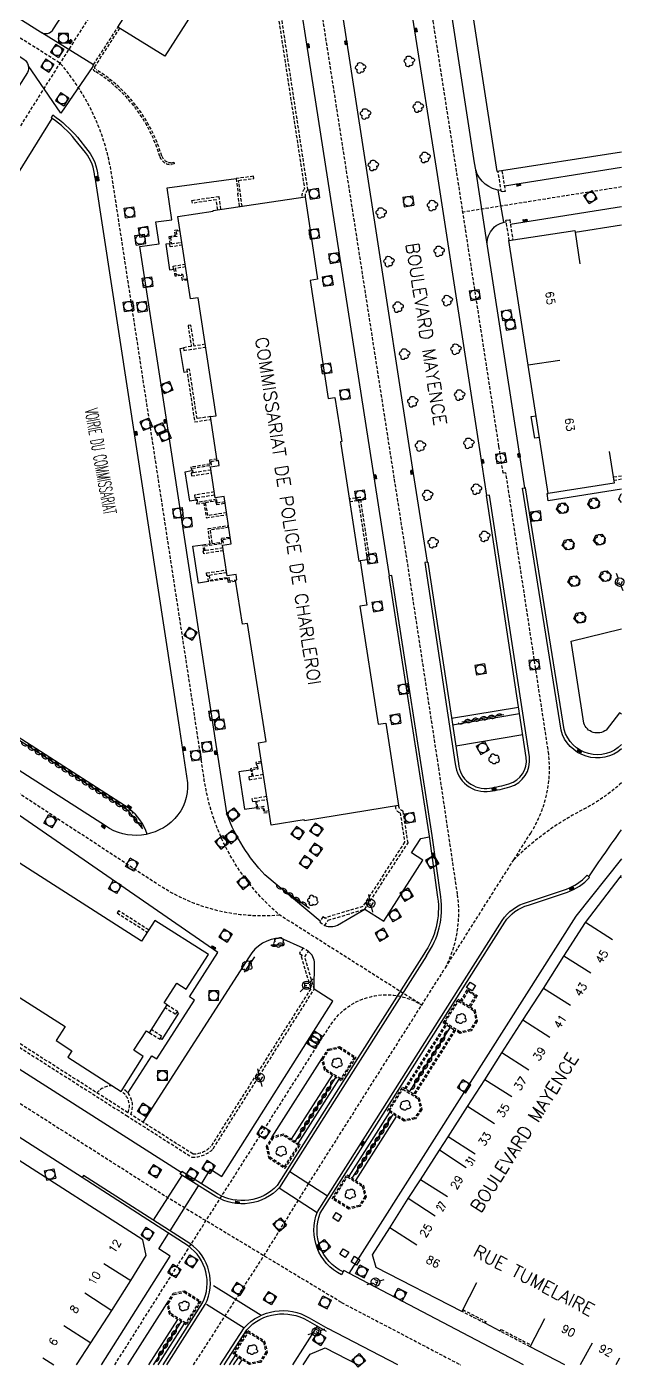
# Model space of a CAD drawing. Header units: millimetres. Extents: x 155000 to 156001, y 122000 to 123001.
# Drawn here: x 155907.1 to 156001, y 121999.7 to 122209 of the extents above; entities that cross this region are included whole.
import ezdxf
from ezdxf.enums import TextEntityAlignment as Align

# ---------------------------------------------------------------- set-up
doc = ezdxf.new("R2010")
doc.units = ezdxf.units.MM
doc.linetypes.add('DASHED', pattern=[0.75, 0.5, -0.25])
doc.layers.get('0').update_dxf_attribs({"linetype": 'CONTINUOUS'})
for name, color, linetype in [('W0001', 6, 'DASHED'), ('W0008', 7, 'CONTINUOUS'), ('W0100', 7, 'CONTINUOUS'), ('W0112', 1, 'DASHED'), ('W0300', 7, 'CONTINUOUS'), ('W0310', 3, 'CONTINUOUS'), ('W0334', 7, 'CONTINUOUS'), ('W0400', 7, 'CONTINUOUS'), ('W0420', 7, 'CONTINUOUS'), ('W0471', 7, 'CONTINUOUS'), ('W0984', 7, 'CONTINUOUS'), ('W0989', 7, 'CONTINUOUS'), ('W0991', 7, 'CONTINUOUS'), ('W1102', 7, 'CONTINUOUS')]:
    doc.layers.add(name, color=color, linetype=linetype)
doc.styles.get("Standard").update_dxf_attribs({"font": 'romans.shx', "width": 0.85})

# ---------------------------------------------------------------- blocks, each defined once
blk = doc.blocks.new('t310o')
at = {"color": 0, "linetype": 'Continuous'}
for centre, start, end in [((-0.5, 0.38), 216.8699, 323.1304), ((0.5, -0.37), 36.8699, 143.1303)]:
    blk.add_arc(centre, 0.625, start, end, dxfattribs=at)
blk = doc.blocks.new('T420')
for p, q in [((0.75, 0.75), (-0.75, 0.75)), ((-0.75, 0.75), (-0.75, -0.75)), ((0.75, 0.75), (0.75, -0.75)), ((0.75, -0.75), (-0.75, -0.75))]:
    blk.add_line(p, q)
blk.add_ellipse((0, 0), major_axis=(-0.53, 0.53), ratio=1, start_param=3.926991, end_param=10.210176)
blk = doc.blocks.new('T300')
for p, q in [((-0.8, 0.51), (-0.86, 0.34)), ((-0.86, 0.34), (-0.86, 0.17)), ((-0.86, 0.17), (-0.74, 0.06)), ((-0.69, 0.63), (-0.8, 0.51)), ((-0.8, -0.06), (-0.74, 0.06)), ((-0.74, 0.06), (-0.69, 0.11)), ((-0.57, 0.69), (-0.69, 0.63)), ((-0.46, 0.69), (-0.57, 0.69)), ((-0.29, 0.63), (-0.46, 0.69)), ((-0.29, 0.63), (-0.17, 0.74)), ((-0.23, 0.57), (-0.29, 0.63)), ((-0.17, 0.74), (-0.06, 0.8)), ((-0.06, 0.8), (0.06, 0.8)), ((0.06, 0.8), (0.23, 0.74)), ((0.23, 0.74), (0.34, 0.63)), ((0.34, 0.63), (0.4, 0.51)), ((0.46, 0.46), (0.34, 0.46)), ((0.4, 0.51), (0.4, 0.46)), ((0.57, 0.4), (0.46, 0.46)), ((0.57, 0.4), (0.69, 0.29)), ((0.69, 0.29), (0.74, 0.17)), ((0.74, 0.06), (0.69, -0.17)), ((0.74, 0.17), (0.74, 0.06)), ((-0.8, -0.17), (-0.8, -0.06)), ((-0.8, -0.23), (-0.8, -0.17)), ((-0.74, -0.34), (-0.8, -0.23)), ((-0.69, -0.4), (-0.74, -0.34)), ((-0.51, -0.46), (-0.69, -0.4)), ((-0.4, -0.46), (-0.51, -0.46)), ((-0.4, -0.46), (-0.34, -0.46)), ((-0.34, -0.46), (-0.34, -0.4)), ((-0.34, -0.51), (-0.34, -0.46)), ((-0.29, -0.63), (-0.34, -0.51)), ((-0.17, -0.74), (-0.29, -0.63)), ((-0.06, -0.8), (-0.17, -0.74)), ((0.06, -0.8), (-0.06, -0.8)), ((0.17, -0.74), (0.06, -0.8)), ((0.23, -0.69), (0.17, -0.74)), ((0.29, -0.46), (0.23, -0.46)), ((0.29, -0.63), (0.23, -0.69)), ((0.46, -0.4), (0.29, -0.46)), ((0.34, -0.51), (0.29, -0.63)), ((0.34, -0.51), (0.34, -0.46)), ((0.57, -0.34), (0.46, -0.4)), ((0.63, -0.29), (0.57, -0.34)), ((0.69, -0.17), (0.63, -0.29))]:
    blk.add_line(p, q)
blk = doc.blocks.new('T400')
for p, q in [((-0.15, 0.3), (0.15, 0.3)), ((-0.15, -0.25), (-0.15, 0.3)), ((-0.15, 0.15), (0.15, 0.15)), ((-0.15, 0), (0.15, 0)), ((0.15, 0.3), (0.15, -0.25)), ((-0.15, -0.15), (0.15, -0.15)), ((-0.15, -0.25), (-0.15, -0.3)), ((-0.15, -0.3), (0.15, -0.3)), ((0.15, -0.3), (0.15, -0.25))]:
    blk.add_line(p, q)
blk = doc.blocks.new('t112o')
at = {"color": 0, "linetype": 'Continuous'}
for p, q in [((-0.5, 0.5), (0.5, 0.5)), ((-0.5, -0.5), (-0.5, 0.5)), ((0.5, 0.5), (0.5, -0.5)), ((0.5, -0.5), (-0.5, -0.5))]:
    blk.add_line(p, q, dxfattribs=at)
blk = doc.blocks.new('T471')
for p, q in [((-0.333334, 0.333334), (-0.333334, -0.333334)), ((-0.333334, 0.333334), (0.333334, 0.333334)), ((-0.333334, 0), (0, 0)), ((0.500001, 0.500001), (1.000002, 1.000002)), ((-0.500001, -0.500001), (-1.000002, -1.000002)), ((-0.333334, -0.333334), (0.333334, -0.333334))]:
    blk.add_line(p, q)
blk.add_ellipse((0, 0), major_axis=(0.471405, 0.471405), ratio=1, start_param=5.4977871438, end_param=11.780972451)

msp = doc.modelspace()

# ---------------------------------------------------------------- linework, layer by layer
at = {"layer": 'W0001'}
for points in [[(155972.48, 122062.04), (155983.16, 122078.9), (155985.8, 122083.07, 0.171528), (155988.62, 122095.4), (155981.93, 122139.33), (155981.51, 122139.26), (155980.85, 122143.47), (155974.23, 122186.42), (155970.58, 122209.83), (155960.7, 122273.52), (155956.45, 122300.71), (155949.16, 122347.66)], [(155933.14, 122000), (155944.13, 122017.05), (155951.12, 122028.32), (155972.48, 122062.04, 0.156509), (155974.37, 122073.51), (155971.41, 122093.47), (155966.34, 122126.73), (155964.5, 122138.52), (155958.26, 122178.63), (155953.88, 122206.78), (155944.14, 122269.82), (155938.74, 122304.63), (155932.46, 122345.04)]]:
    msp.add_lwpolyline(points, format="xyb", dxfattribs=at)
at = {"layer": 'W0001', "flags": 128}
for points in [[(155956.23, 122009.76), (155929.12, 122026.1), (155893.12, 122049.03), (155847.21, 122078.26), (155807.07, 122103.75), (155753.78, 122137.55), (155718.4, 122160.17), (155659.18, 122197.79), (155629.28, 122216.91), (155606.88, 122231.1), (155582.23, 122246.77), (155553.65, 122265.02), (155527.92, 122281.5), (155515.63, 122289.32), (155494.32, 122302.91, 0.05863), (155483.09, 122304.89), (155463.2, 122306.04), (155447.41, 122307), (155443.13, 122308.41)], [(155920.82, 122000), (155935.08, 122022.51), (155954.48, 122053.01, -0.41368), (155968.79, 122056.21), (155946.61, 122070.26, -0.182359), (155934.82, 122091.34), (155933.41, 122100.71), (155922.14, 122174.28), (155920.35, 122185.93, 0.141257), (155912.31, 122203.31), (155870.04, 122229.92), (155849.64, 122242.7), (155835.1, 122251.78), (155818.67, 122262.2)], [(155946.61, 122070.26, -0.170697), (155927.78, 122074.91), (155917.59, 122081.58), (155883.56, 122103.89), (155846.25, 122126.33), (155776, 122172.81)], [(156000, 122090.9, -0.062286), (155993.81, 122086.64, 0.075514), (155983.16, 122078.9, 1.42181)]]:
    msp.add_lwpolyline(points, format="xyb", dxfattribs=at)
msp.add_lwpolyline([(155880.3, 122292.34), (155873.84, 122296.57, 0.337821), (155868.76, 122296.21), (155858.92, 122280.59, 0.414214), (155859.93, 122275.14), (155869.71, 122269.02, -0.414214), (155870.99, 122263.48), (155855.64, 122238.94), (155840.27, 122214.41, -0.414214), (155834.71, 122213.14), (155824.94, 122219.26, 0.414214), (155819.39, 122218), (155810.53, 122204.05, 0.414214), (155811.8, 122198.5), (155869.02, 122162.49), (155878.43, 122156.55, 0.391667), (155884.39, 122158.92), (155910.19, 122199.97), (155932.21, 122234.62), (155937.94, 122243.62, 0.338856), (155936.95, 122255.2)], format="xyb", close=True, dxfattribs=at)
msp.add_lwpolyline([(156000, 122183.99), (155975.22, 122180.05)], dxfattribs=at)
at = {"layer": 'W0001'}
msp.add_lwpolyline([(155956.23, 122009.76), (155974.88, 122000)], dxfattribs=at)
at = {"layer": 'W0008'}
for points in [[(155969.51, 122063.9, 0.192126), (155971.76, 122073.11), (155970.41, 122082.67), (155964.13, 122123.28), (155963.75, 122123.23), (155961.44, 122138.05), (155955.2, 122178.15), (155950.81, 122206.3), (155941.08, 122269.34), (155935.67, 122304.15), (155929.36, 122344.61)], [(155981.19, 122183.43, -0.314679), (155977.21, 122186.66), (155977.04, 122187.76), (155973.53, 122210.49), (155963.69, 122273.83), (155958.91, 122304.82, -0.359299), (155961.83, 122308.39), (155963.24, 122308.63)], [(155911.1, 122243.11), (155895.5, 122218.62, 0.399938), (155896.05, 122216.56), (155909.22, 122208.21, 0.46033), (155911.25, 122208.66), (155912.53, 122210.62), (155911.38, 122211.36)], [(155838.6, 122207.27), (155871.12, 122186.7, -0.371288), (155874.89, 122187.94), (155878.52, 122193.58), (155879.3, 122193.1), (155891.24, 122211.97, -0.362736), (155893.38, 122212.37), (155906.63, 122203.93, -0.379745), (155907.18, 122201.84), (155881.18, 122160.91, -0.350578), (155879.58, 122160.55)], [(155888.09, 122157.7), (155911.08, 122194.69), (155910.93, 122194.77), (155911.15, 122195.23, -0.061192), (155915.01, 122191.74), (155916.64, 122189.68, -0.152894), (155918.19, 122185.65), (155917.72, 122185.53), (155924.14, 122143.76), (155930.79, 122100.31), (155932.17, 122090.93, -0.213305), (155930.2, 122085.33, -0.368489), (155919.38, 122084.18), (155894.96, 122099.84), (155882.31, 122107.87), (155872.15, 122114.35), (155871.71, 122114.41)], [(155952.92, 122069.29), (155944.29, 122076.53, -0.097072), (155938.37, 122085.94), (155936.68, 122096.92), (155929.06, 122146.68), (155924.77, 122174.69), (155927.76, 122175.12), (155927.23, 122178.56), (155929.74, 122178.84), (155929.04, 122183.86), (155939.81, 122185.3)], [(155982.62, 122178.18), (156000, 122180.93, -0.422381)], [(156000, 122096.23, -0.551543), (155990.54, 122099.13), (155984.52, 122136.95), (155984.9, 122137), (155979.05, 122174.73, -0.422329), (155981.98, 122178.54)], [(155969.51, 122063.9), (155958.08, 122045.86), (155946.59, 122027.73, -0.353999), (155936.62, 122026.31), (155931.05, 122029.78), (155931.21, 122030.05), (155894.89, 122053.2), (155849.59, 122082), (155809.4, 122107.55), (155763.86, 122136.51, -0.44286), (155761.98, 122145.08)], [(155958.36, 122013.82), (155956.61, 122014.74), (155956.27, 122014.1, -0.393304), (155952.49, 122023.93), (155961.7, 122038.44), (155975.44, 122060.17), (155981.33, 122069.41, -0.182029), (155985.28, 122072.29), (155991.39, 122074.32, 0.123362), (155994.61, 122076.48), (155994.87, 122076.25, -0.005341), (156000, 122083.6)], [(155928.99, 122000), (155934.96, 122009.44, 0.374735), (155932.55, 122018.99), (155915.93, 122029.6), (155915.72, 122029.26), (155891.36, 122044.86), (155855.83, 122067.52)], [(155950.24, 122065.12), (155946.76, 122066.68, 0.260634), (155941.82, 122063.74), (155925.23, 122037.91)], [(155937.31, 122000), (155941.05, 122005.8, -0.357514), (155951.21, 122007.35), (155954.1, 122005.71)]]:
    msp.add_lwpolyline(points, format="xyb", dxfattribs=at)
msp.add_lwpolyline([(155982.55, 122090.29, 0.373975), (155985.6, 122094.96), (155979.37, 122135.85), (155978.96, 122135.79), (155977.84, 122143), (155971.22, 122185.95), (155967.57, 122209.36), (155957.69, 122273.05), (155953.42, 122300.24, 0.208843), (155950.92, 122302.72), (155944.81, 122301.72, 0.229438), (155942.69, 122298.77), (155947.14, 122270.08), (155956.76, 122208.49), (155961.3, 122179.14), (155967.31, 122140.24), (155969.61, 122125.39), (155969.25, 122125.33), (155974.02, 122093.87, 0.436386), (155979.47, 122089.61, 0.030021)], format="xyb", close=True, dxfattribs=at)
for points in [[(156000, 122187.04), (155981.69, 122184.11)], [(155922.9, 122042.45), (155926.64, 122048.26), (155927.4, 122047.79), (155933.29, 122056.97), (155932.51, 122057.48), (155936.93, 122064.41), (155892.1, 122095.33), (155882.12, 122101.62), (155877.19, 122102.54), (155856.57, 122115.64), (155844.32, 122123.3), (155839.95, 122116.39), (155838.9, 122116.99), (155832.98, 122107.94), (155834.06, 122107.25), (155830.3, 122101.31)], [(155984.67, 122000), (155958.36, 122013.82)], [(155965.05, 122000), (155954.1, 122005.71)]]:
    msp.add_lwpolyline(points, dxfattribs=at)
at = {"layer": 'W0100'}
for points in [[(155944.11, 122228.6), (155928.65, 122204.41), (155921.33, 122208.96), (155942.15, 122241.54), (155944.11, 122228.59)], [(156000, 122189.4), (155980.56, 122186.38), (155972.59, 122238.14), (155977.53, 122238.9)], [(155998.07, 122142.65), (155998.84, 122137.71), (155988.51, 122136.1), (155985.42, 122156.13), (155982.4, 122175.6), (155992.7, 122177.19), (155992.74, 122176.93), (156000, 122178.05)], [(155886.48, 122069.79), (155913.07, 122052.87), (155911.66, 122050.65), (155914.13, 122049.07), (155913.48, 122048.05), (155921.82, 122042.73), (155925.29, 122048.19), (155923.8, 122049.14), (155925.77, 122052.2), (155926.24, 122051.89), (155929.02, 122056.26), (155928.56, 122056.55), (155930.54, 122059.62), (155931.99, 122058.69), (155935.46, 122064.11), (155927.09, 122069.44), (155925.03, 122066.21), (155896, 122084.71)], [(155961.64, 122015.23), (155961.11, 122017.21), (155963.79, 122021.4), (155966.68, 122025.99), (155968.59, 122028.92), (155971.54, 122033.57), (155972.91, 122035.64), (155975.95, 122040.35), (155978.64, 122044.55), (155981.32, 122048.77), (155984.59, 122053.83), (155987.79, 122058.82), (155991, 122063.86), (155994.35, 122069.09), (155999.8, 122076.21), (156000, 122076.46)], [(155914.84, 122000), (155917.07, 122003.47), (155920.36, 122008.49), (155923.32, 122013.19), (155925.74, 122017.11), (155925.2, 122019.55), (155904.45, 122032.88)], [(155977.34, 122012.82), (155975.06, 122008.37), (155961.64, 122015.23)], [(155991.13, 122000), (155985.7, 122002.85), (155988.02, 122007.28)], [(155950.27, 122000), (155951.35, 122001.68), (155953.68, 122002.69)], [(155953.68, 122002.69), (155958.83, 122000)]]:
    msp.add_lwpolyline(points, dxfattribs=at)
msp.add_lwpolyline([(155937.16, 122140.48), (155937.04, 122141.25), (155936.84, 122141.22), (155935.8, 122148.12), (155936.67, 122148.25), (155933.85, 122166.67), (155932.66, 122166.49), (155930.7, 122179.37), (155936.19, 122180.22), (155936.18, 122180.31), (155950.56, 122182.42), (155952.52, 122169.56), (155951.34, 122169.38), (155954.16, 122150.93), (155955.23, 122151.09), (155956.28, 122144.21), (155956.07, 122144.18), (155958.95, 122125.54), (155959.16, 122125.57), (155960.2, 122118.67), (155959.13, 122118.5), (155961.96, 122100.07), (155963.16, 122100.25), (155965.13, 122087.38), (155950.45, 122085), (155950.43, 122085.13), (155945.24, 122084.32), (155943.27, 122097.19), (155944.47, 122097.38), (155941.59, 122115.81), (155940.77, 122115.68), (155939.7, 122122.57), (155939.92, 122122.6), (155939.78, 122123.46), (155938.41, 122123.25), (155937.67, 122128.06), (155939.04, 122128.27), (155937.9, 122135.66), (155936.53, 122135.45), (155935.78, 122140.26)], close=True, dxfattribs=at)
at = {"layer": 'W0112'}
for points in [[(155950.56, 122182.42, -0.243074), (155951, 122183.52), (155944.7, 122224.77), (155944.21, 122224.7), (155950.47, 122183.69, 0.203769), (155950.07, 122182.35)], [(155921.58, 122208.8), (155917.77, 122202.91, 0.527185), (155917.93, 122202.29, -0.186196), (155928.17, 122188.82, 0.308672), (155929.61, 122187.78), (155930.07, 122187.87), (155930.13, 122187.58), (155929.64, 122187.48, -0.31533), (155927.88, 122188.72, 0.186009), (155917.8, 122202.02, -0.499852), (155917.53, 122203.09), (155921.33, 122208.96)], [(155964.67, 122087.3, 0.350975), (155965.41, 122086.25), (155966.11, 122081.66), (155959.58, 122071.61), (155953.85, 122069.89), (155953.75, 122069.73), (155953.35, 122069.98), (155952.84, 122069.15), (155953.66, 122068.64), (155954.18, 122069.47), (155959.9, 122071.19), (155966.64, 122081.54), (155965.87, 122086.55, -0.319512), (155965.13, 122087.38)], [(155921.82, 122042.73, -0.374997), (155922.9, 122039.4), (155888.51, 122061.32), (155888.24, 122060.9), (155922.66, 122038.96), (155932.88, 122032.45, 0.208039), (155936.21, 122033.78), (155952, 122058.71), (155950.51, 122063.72), (155951.07, 122064.56), (155950.24, 122065.12), (155949.67, 122064.28), (155950.09, 122064), (155949.96, 122063.8), (155951.44, 122058.77), (155935.82, 122034.1, -0.195909), (155933.03, 122032.95), (155923.32, 122039.13, 0.381245), (155922.09, 122043.15)], [(155920.44, 122043.61, 0.219417), (155918.04, 122042.5)]]:
    msp.add_lwpolyline(points, format="xyb", dxfattribs=at)
for points in [[(155940.71, 122180.98), (155940.18, 122185.01), (155942.53, 122185.32), (155942.48, 122185.65), (155939.81, 122185.3), (155940.11, 122182.99), (155940, 122182.97), (155940.3, 122180.92)], [(155981.32, 122186.5), (155981.82, 122183.3), (155981.22, 122183.21), (155980.71, 122186.41)], [(155936.91, 122180.42), (155936.69, 122182), (155932.96, 122181.44), (155932.89, 122181.89), (155937.07, 122182.51), (155937.35, 122180.48)], [(155931.38, 122174.9), (155929.47, 122174.61), (155929.42, 122175.07), (155929.49, 122175.08), (155929.32, 122176.27), (155930.3, 122176.42), (155930.19, 122177.22), (155931.01, 122177.34)], [(155931.04, 122177.14), (155930.42, 122177.05), (155930.52, 122176.25), (155929.54, 122176.1), (155929.69, 122175.11), (155931.31, 122175.35)], [(155982.46, 122175.61), (155981.94, 122178.79), (155982.52, 122178.88), (155983.01, 122175.7)], [(155932.21, 122169.43), (155931.39, 122169.39), (155931.24, 122170.17), (155930.28, 122170.03), (155930.08, 122171.22), (155929.99, 122171.21), (155929.94, 122171.63), (155931.83, 122171.92)], [(155931.9, 122171.5), (155930.27, 122171.25), (155930.44, 122170.25), (155931.4, 122170.39), (155931.56, 122169.6), (155932.18, 122169.63)], [(155934.97, 122159.41), (155933.23, 122159.14), (155932.73, 122162.4), (155932.29, 122162.33), (155932.79, 122159.07), (155931.55, 122158.88), (155931.62, 122158.45), (155935.03, 122158.97)], [(155935.8, 122148.12), (155933.69, 122147.81), (155932.51, 122155.54), (155932.07, 122155.48), (155933.31, 122147.3), (155935.86, 122147.69)], [(155936.8, 122141.47), (155935.63, 122141.3), (155935.71, 122140.7), (155932.73, 122140.23), (155932.91, 122139.31), (155932.76, 122139.29), (155932.83, 122138.86), (155935.92, 122139.34)], [(155935.86, 122139.77), (155933.1, 122139.34), (155932.96, 122140.06), (155935.94, 122140.53), (155935.86, 122141.13), (155936.83, 122141.28)], [(156000, 122138.84), (155998.69, 122138.64)], [(156000, 122138.33), (155998.77, 122138.14)], [(155936.39, 122136.35), (155933.31, 122135.86), (155933.36, 122135.42), (155933.45, 122135.44), (155933.62, 122134.48), (155934.72, 122134.67), (155935.14, 122132.32), (155938.34, 122132.81)], [(155938.03, 122134.8), (155936.85, 122134.62), (155936.74, 122135.22), (155933.79, 122134.71), (155933.65, 122135.47), (155936.46, 122135.91)], [(155957.51, 122134.86), (155958.87, 122135.07), (155960.28, 122125.74), (155960.67, 122125.8), (155959.21, 122135.52), (155957.45, 122135.25)], [(155938.29, 122133.11), (155935.39, 122132.66), (155935.01, 122134.72), (155936.58, 122134.99), (155936.69, 122134.39), (155938.06, 122134.6)], [(155937.81, 122127.17), (155934.73, 122126.7), (155934.64, 122127.13), (155934.73, 122127.15), (155934.61, 122128.11), (155935.71, 122128.26), (155935.4, 122130.63), (155938.6, 122131.12)], [(155937.74, 122127.6), (155934.93, 122127.18), (155934.83, 122127.94), (155937.8, 122128.35), (155937.72, 122128.95), (155938.91, 122129.14)], [(155938.65, 122130.83), (155935.74, 122130.38), (155936, 122128.3), (155937.58, 122128.52), (155937.5, 122129.12), (155938.88, 122129.33)], [(155939.73, 122122.4), (155938.58, 122122.22), (155938.47, 122122.81), (155935.49, 122122.36), (155935.38, 122123.29), (155935.23, 122123.26), (155935.17, 122123.7), (155938.26, 122124.17)], [(155938.33, 122123.74), (155935.58, 122123.32), (155935.66, 122122.59), (155938.64, 122123.04), (155938.74, 122122.45), (155939.91, 122122.63)], [(155943.72, 122094.24), (155942.89, 122094.11), (155942.99, 122093.28), (155942.06, 122093.13), (155942.24, 122091.93), (155941.75, 122091.85), (155941.81, 122091.4), (155944.1, 122091.75)], [(155944.03, 122092.2), (155942.43, 122091.96), (155942.29, 122092.96), (155943.21, 122093.12), (155943.11, 122093.95), (155943.75, 122094.04)], [(155944.56, 122088.77), (155942.26, 122088.42), (155942.33, 122087.98), (155942.82, 122088.05), (155943, 122086.86), (155943.98, 122086.99), (155944.12, 122086.21), (155944.93, 122086.34)], [(155944.9, 122086.54), (155944.28, 122086.44), (155944.14, 122087.21), (155943.17, 122087.08), (155943.02, 122088.08), (155944.63, 122088.33)], [(155926.13, 122067.94), (155921.43, 122070.93), (155921.21, 122070.59), (155925.92, 122067.6)], [(155929.02, 122056.26), (155930.62, 122055.24), (155930.3, 122054.76), (155928.71, 122055.77)], [(155926.24, 122051.89), (155927.86, 122050.87), (155928.16, 122051.35), (155926.55, 122052.37)], [(155975.2, 122008.64), (155978.8, 122006.77), (155978.67, 122006.51), (155975.06, 122008.37)], [(155985.7, 122002.85), (155981.06, 122005.27), (155981.19, 122005.54), (155985.84, 122003.11)]]:
    msp.add_lwpolyline(points, dxfattribs=at)
for points in [[(155976.34, 122055.93), (155977.11, 122055.45), (155977.45, 122053.7), (155976.5, 122052.19), (155974.73, 122051.79), (155974.02, 122052.25), (155967.65, 122042.16), (155968.39, 122041.68), (155968.8, 122039.9), (155967.79, 122038.44), (155966.04, 122038.05), (155963.46, 122039.69), (155965.79, 122043.37), (155966.12, 122043.16), (155972.53, 122053.2), (155972.15, 122053.45), (155974.47, 122057.12), (155974.85, 122056.88), (155975.93, 122058.64), (155977.46, 122057.68)], [(155976.17, 122056.04), (155977.18, 122057.61), (155975.99, 122058.36), (155975.02, 122056.77)], [(155974.77, 122052), (155972.43, 122053.51), (155974.53, 122056.84), (155976.93, 122055.32), (155977.24, 122053.74), (155976.37, 122052.37)], [(155973.85, 122052.35), (155967.48, 122042.27), (155966.29, 122043.05), (155972.7, 122053.1)], [(155958.51, 122048.08), (155956.19, 122044.4), (155953.59, 122046.06), (155953.17, 122047.83), (155954.18, 122049.34), (155955.93, 122049.72)], [(155958.23, 122048.02), (155956.13, 122044.68), (155953.76, 122046.19), (155953.38, 122047.79), (155954.3, 122049.16), (155955.89, 122049.51)], [(155968.21, 122041.56), (155968.59, 122039.94), (155967.67, 122038.62), (155966.08, 122038.26), (155963.73, 122039.75), (155965.85, 122043.1)], [(155947.19, 122036.04), (155945.44, 122035.64), (155944.5, 122034.14), (155944.85, 122032.38), (155947.42, 122030.7), (155949.82, 122034.37)], [(155947.15, 122035.83), (155945.57, 122035.46), (155944.71, 122034.1), (155945.03, 122032.5), (155947.36, 122030.98), (155949.54, 122034.31)], [(155959.67, 122028.04), (155960.1, 122026.26), (155959.13, 122024.74), (155957.39, 122024.34), (155954.78, 122025.97), (155957.11, 122029.68)], [(155959.5, 122027.91), (155959.89, 122026.29), (155959.01, 122024.92), (155957.43, 122024.56), (155955.06, 122026.04), (155957.17, 122029.4)], [(155929.38, 122007.91), (155929, 122009.64), (155929.96, 122011.2), (155931.72, 122011.59), (155934.29, 122009.96), (155932, 122006.27)], [(155929.56, 122008.04), (155929.21, 122009.6), (155930.09, 122011.02), (155931.68, 122011.37), (155934.01, 122009.89), (155931.93, 122006.54)], [(155939.31, 122001.69), (155941.62, 122005.37), (155944.24, 122003.73), (155944.65, 122001.94), (155943.62, 122000.4), (155941.87, 122000.07)], [(155939.58, 122001.76), (155941.68, 122005.09), (155944.07, 122003.6), (155944.43, 122001.98), (155943.5, 122000.58), (155941.91, 122000.28)]]:
    msp.add_lwpolyline(points, close=True, dxfattribs=at)
at = {"layer": 'W0310'}
for points in [[(155925.23, 122083.71), (155922.96, 122086.54), (155883.26, 122112.09), (155888.53, 122120.08), (155888.42, 122120.85), (155887.89, 122121.36)], [(155981.59, 122101.54), (155975.06, 122100.4)], [(155946.89, 122074.39), (155951.24, 122071.35)], [(155945.36, 122065.63), (155947.02, 122065.63)], [(155941.11, 122061.33), (155942.73, 122063.72)], [(155966.89, 122042.66), (155973.26, 122052.74)], [(155948.99, 122034.89), (155955.37, 122044.92)], [(155957.92, 122029.16), (155964.32, 122039.14)], [(155931.2, 122006.77), (155926.84, 122000)], [(155939.4, 122000), (155940.15, 122001.16)]]:
    msp.add_lwpolyline(points, dxfattribs=at)
at = {"layer": 'W0334'}
for points in [[(155917.52, 122203.08), (155909.42, 122208.08)], [(155917.39, 122202.79), (155912.42, 122195.5), (155907.31, 122202.94)], [(155979.05, 122174.73), (155977.21, 122186.66)], [(155980.67, 122183.5), (155981.57, 122178.47)], [(155929.48, 122175.13), (155928.79, 122175.03), (155929.4, 122171.04), (155930.09, 122171.15)], [(155932.13, 122155.09), (155931.65, 122155.02), (155931.07, 122158.76), (155931.56, 122158.84)], [(155987.16, 122144.85), (155986.44, 122144.74), (155985.9, 122148.14), (155986.64, 122148.25)], [(155933.52, 122135.08), (155932.55, 122134.91), (155931.82, 122139.51), (155932.83, 122139.71)], [(156000, 122136.77), (155988.54, 122134.94), (155988.39, 122136.09), (155988.51, 122136.1)], [(155999.58, 122135.2), (155999.95, 122136.06), (156000, 122136.07)], [(156000, 122134.72), (155999.58, 122135.2)], [(155935.49, 122122.36), (155933.92, 122122.1), (155933.02, 122127.87), (155934.61, 122128.08)], [(155983.92, 122102.68), (155973.45, 122100.98)], [(155984.07, 122101.69), (155973.61, 122099.9)], [(155974.09, 122096.72), (155984.56, 122098.47)], [(155942.09, 122092.89), (155940.23, 122092.62), (155941.12, 122086.81), (155942.97, 122087.09)], [(156000, 122079.05), (155992.84, 122070.12), (155957.42, 122014.3)], [(155930.55, 122055.13), (155930.81, 122054.96), (155928.17, 122050.85), (155927.94, 122051)], [(155948.44, 122035.24), (155954.82, 122045.28)], [(155949.48, 122034.58), (155955.86, 122044.61)], [(155957.44, 122029.47), (155963.8, 122039.47)], [(155958.49, 122028.79), (155964.82, 122038.82)], [(155926.89, 122022.6), (155931.34, 122029.6)], [(155948.18, 122030.23), (155954.06, 122026.42)], [(155929.47, 122020.96), (155933.93, 122027.98)], [(155946.53, 122027.66), (155952.45, 122023.83)], [(155918.75, 122000), (155929.5, 122016.99), (155927.73, 122018.13), (155929.23, 122020.54)], [(155936.25, 122012.41), (155943.72, 122007.76)], [(155935.15, 122009.47), (155941.06, 122005.81)], [(155930.64, 122007.12), (155926.12, 122000)], [(155931.69, 122006.46), (155927.57, 122000)], [(155948.67, 122000), (155952.5, 122006.05)], [(155981.06, 122005.27), (155978.67, 122006.51)], [(155939.64, 122001.48), (155938.7, 122000)], [(155940.68, 122000.82), (155940.16, 122000)]]:
    msp.add_lwpolyline(points, dxfattribs=at)
for points in [[(155917.72, 122185.53, 0.152894), (155916.25, 122189.37), (155914.62, 122191.42, 0.061061), (155911.08, 122194.69, 0.061061)], [(155982.41, 122090.77, 0.373704), (155985.1, 122094.88), (155978.88, 122135.78), (155978.96, 122135.79)], [(156000, 122096.91, -0.577438), (155991.03, 122099.24), (155985.01, 122137.01), (155984.9, 122137)], [(155969.61, 122125.39), (155969.75, 122125.41), (155974.51, 122093.93, 0.437527), (155979.39, 122090.1, 0.030021), (155982.41, 122090.77, 0.373704)], [(155963.75, 122123.23), (155963.63, 122123.21), (155969.92, 122082.6), (155971.27, 122073.05, -0.191939), (155969.09, 122064.17), (155957.66, 122046.13), (155946.2, 122028.03, -0.352124), (155936.88, 122026.73), (155931.31, 122030.21), (155931.21, 122030.05)], [(155925.9, 122082.91, 0.138987), (155923.09, 122086.93), (155883.8, 122112.1), (155888.6, 122119.55, 0.98744), (155886.21, 122121.12), (155881.01, 122113.02, 0.282765), (155880.97, 122110.23), (155882.38, 122107.83)], [(156000, 122101.64), (155999.69, 122101.87), (155997.6, 122099.17, -0.518096), (155994.09, 122100.25), (155992.12, 122113.05), (156000, 122114.99)], [(155953.66, 122068.64, 0.218986), (155955.61, 122068.7), (155959.9, 122071.19), (155962.85, 122069.31), (155968.93, 122078.84), (155967.18, 122080), (155968.63, 122082.25), (155969.94, 122082.46)], [(155956.51, 122014.54, -0.392095), (155952.93, 122023.7), (155962.12, 122038.18), (155975.86, 122059.9), (155981.75, 122069.14, -0.181898), (155985.44, 122071.82), (155991.55, 122073.85, 0.123362), (155994.98, 122076.15), (155994.87, 122076.25)], [(155934.39, 122028.29), (155935.8, 122030.58), (155937.56, 122029.43), (155954.92, 122056.81), (155952, 122058.71), (155952.05, 122062.7, 0.244717), (155951.07, 122064.56)], [(155928.4, 122000), (155934.52, 122009.69, 0.373413), (155932.28, 122018.58), (155915.72, 122029.26)], [(155937.9, 122000), (155941.44, 122005.5, -0.356052), (155950.96, 122006.92), (155953.86, 122005.28)]]:
    msp.add_lwpolyline(points, format="xyb", dxfattribs=at)
for points in [[(155994.71, 122134.42), (155995.08, 122135.28), (155995.99, 122135.42), (155996.56, 122134.73), (155996.21, 122133.85), (155995.32, 122133.73)], [(155989.82, 122133.66), (155990.19, 122134.52), (155991.1, 122134.66), (155991.67, 122133.97), (155991.32, 122133.09), (155990.43, 122132.97)], [(155990.73, 122127.97), (155991.1, 122128.84), (155992.01, 122128.98), (155992.58, 122128.29), (155992.23, 122127.41), (155991.34, 122127.29)], [(155995.61, 122128.75), (155995.98, 122129.61), (155996.89, 122129.75), (155997.46, 122129.06), (155997.11, 122128.18), (155996.22, 122128.06)], [(155991.63, 122122.27), (155992, 122123.13), (155992.91, 122123.27), (155993.49, 122122.58), (155993.13, 122121.7), (155992.24, 122121.58)], [(155996.5, 122123.04), (155996.86, 122123.9), (155997.77, 122124.04), (155998.35, 122123.35), (155998, 122122.47), (155997.1, 122122.35)], [(155992.56, 122116.54), (155992.92, 122117.41), (155993.83, 122117.55), (155994.41, 122116.86), (155994.05, 122115.98), (155993.16, 122115.86)]]:
    msp.add_lwpolyline(points, close=True, dxfattribs=at)
at = {"layer": 'W0334', "flags": 128}
for points in [[(155960.28, 122125.74), (155959.16, 122125.57)], [(155945.44, 122035.64), (155953.17, 122047.83)], [(155922.88, 122000), (155929, 122009.64)]]:
    msp.add_lwpolyline(points, dxfattribs=at)
at = {"layer": 'W1102'}
for p, q in [((155990.36, 122156.89), (155985.42, 122156.13)), ((156000, 122076.06), (155999.8, 122076.21)), ((155998.58, 122066.38), (155994.35, 122069.09)), ((155995.22, 122061.18), (155991, 122063.86)), ((155992, 122056.12), (155987.79, 122058.82)), ((155988.8, 122051.14), (155984.59, 122053.83)), ((155985.52, 122046.06), (155981.32, 122048.77)), ((155982.87, 122041.88), (155978.64, 122044.55)), ((155980.16, 122037.65), (155975.95, 122040.35)), ((155977.11, 122032.93), (155972.91, 122035.64)), ((155975.71, 122030.81), (155971.54, 122033.57)), ((155972.81, 122026.24), (155968.59, 122028.92)), ((155970.87, 122023.26), (155966.68, 122025.99)), ((155968.01, 122018.73), (155963.79, 122021.4)), ((155919.1, 122015.85), (155923.32, 122013.19)), ((155916.18, 122011.24), (155920.36, 122008.49)), ((155912.86, 122006.17), (155917.07, 122003.47)), ((155995.39, 122003.41), (155993.52, 122000)), ((155909.61, 122001.1), (155911.34, 122000)), ((155999.67, 122001.07), (155999.11, 122000))]:
    msp.add_line(p, q, dxfattribs=at)
at = {"layer": 'W1102', "flags": 128}
msp.add_lwpolyline([(155992.74, 122176.93), (155993.5, 122171.99)], dxfattribs=at)

# ---------------------------------------------------------------- block references
at = {"layer": 'W0112'}
for p, rotation in [((155976.48, 122059.11), 57.68381213684039), ((155955.56, 122023.11), 57.85714784252839), ((155956.69, 122017.45), 57.85714784252839), ((155958.45, 122016.28), 57.85714784252839)]:
    msp.add_blockref('t112o', p, dxfattribs=dict(at, rotation=rotation))
at = {"layer": 'W0300'}
for p, rotation in [((155966.85, 122203.7), 98.79487753868227), ((155959.24, 122202.68), 98.79487753868227), ((155960.01, 122195.49), 98.79487753868227), ((155968.25, 122196.56), 98.79487753868227), ((155969.31, 122188.7), 98.79487753868227), ((155961.24, 122187.44), 98.79487753868227), ((155970.47, 122181.18), 98.79487753868227), ((155962.45, 122180.03), 98.79487753868227), ((155971.51, 122174.04), 98.84792121177071), ((155963.67, 122172.43), 98.84792121177071), ((155972.79, 122166.34), 98.84792121177071), ((155965.1, 122165.32), 98.84792121177071), ((155966.11, 122157.98), 98.84792121177071), ((155974.14, 122158.74), 98.84792121177071), ((155974.71, 122151.57), 98.84792121177071), ((155967.39, 122150.54), 98.84792121177071), ((155968.59, 122143.63), 98.82316808280352), ((155976.16, 122144.05), 98.82316808280352), ((155977.34, 122136.88), 98.82316808280352), ((155969.72, 122135.93), 98.82316808280352), ((155995.68, 122134.57), 187.548813817624), ((155990.79, 122133.81), 187.548813817624), ((155970.57, 122128.52), 98.82316808280352), ((155978.63, 122129.51), 98.82316808280352), ((155991.7, 122128.13), 187.548813817624), ((155996.58, 122128.9), 187.548813817624), ((155992.6, 122122.42), 187.548813817624), ((155997.46, 122123.19), 187.548813817624), ((155993.52, 122116.7), 187.548813817624), ((155980.01, 122094.68), 192.547118479163), ((155951.8, 122072.44), 325.012753403497), ((155946.55, 122066.03), 56.0595779773625), ((155941.56, 122062.36), 56.0595779773625), ((155974.98, 122054.13), 57.71478243747912), ((155955.62, 122047.2), 57.5580794256434), ((155966.3, 122040.58), 57.7554209680116), ((155946.92, 122033.43), 56.86927305433971), ((155957.7, 122026.74), 57.85714784252839), ((155931.58, 122009.18), 238.181983351251), ((155942.4, 122002.42), 57.38184946131)]:
    msp.add_blockref('T300', p, dxfattribs=dict(at, rotation=rotation))
at = {"layer": 'W0310'}
for p, rotation in [((155980.36, 122101.33), 189.922756638961), ((155975.44, 122100.47), 189.922756638961), ((155976.67, 122100.68), 189.922756638961), ((155977.9, 122100.9), 189.922756638961), ((155979.13, 122101.11), 189.922756638961), ((155907.09, 122096.75), 147.237309021483), ((155908.14, 122096.08), 147.237309021483), ((155909.2, 122095.4), 147.237309021483), ((155910.25, 122094.72), 147.237309021483), ((155911.3, 122094.05), 147.237309021483), ((155912.35, 122093.37), 147.237309021483), ((155913.4, 122092.69), 147.237309021483), ((155914.45, 122092.02), 147.237309021483), ((155915.5, 122091.34), 147.237309021483), ((155916.55, 122090.66), 147.237309021483), ((155917.6, 122089.99), 147.237309021483), ((155918.66, 122089.31), 147.237309021483), ((155919.71, 122088.63), 147.237309021483), ((155920.76, 122087.96), 147.237309021483), ((155921.81, 122087.28), 147.237309021483), ((155922.86, 122086.61), 147.237309021483), ((155923.67, 122085.66), 128.784298314855), ((155924.45, 122084.68), 128.784298314855), ((155946.89, 122074.39), 325.012753403497), ((155947.91, 122073.68), 325.012753403497), ((155948.94, 122072.96), 325.012753403497), ((155949.96, 122072.24), 325.012753403497), ((155946.19, 122065.63), 359.8105419114129), ((155941.81, 122062.37), 56.0595779773625), ((155972.35, 122051.3), 57.7276139623732), ((155971.01, 122049.18), 57.7276139623732), ((155971.68, 122050.24), 57.7276139623732), ((155969.68, 122047.07), 57.7276139623732), ((155970.35, 122048.13), 57.7276139623732), ((155968.34, 122044.96), 57.7276139623732), ((155969.01, 122046.01), 57.7276139623732), ((155953.88, 122042.59), 57.56651237840979), ((155954.55, 122043.64), 57.56651237840979), ((155967.68, 122043.9), 57.7276139623732), ((155952.54, 122040.48), 57.56651237840979), ((155953.21, 122041.53), 57.56651237840979), ((155951.2, 122038.37), 57.56651237840979), ((155951.87, 122039.42), 57.56651237840979), ((155963.54, 122037.92), 57.29993045908521), ((155949.86, 122036.26), 57.56651237840979), ((155950.53, 122037.31), 57.56651237840979), ((155962.19, 122035.81), 57.29993045908521), ((155962.87, 122036.87), 57.29993045908521), ((155960.84, 122033.71), 57.29993045908521), ((155961.52, 122034.76), 57.29993045908521), ((155959.49, 122031.61), 57.29993045908521), ((155960.16, 122032.66), 57.29993045908521), ((155958.81, 122030.55), 57.29993045908521), ((155929.75, 122004.52), 237.22757260256), ((155930.43, 122005.57), 237.22757260256), ((155928.4, 122002.41), 237.22757260256), ((155929.07, 122003.46), 237.22757260256), ((155927.72, 122001.36), 237.22757260256)]:
    msp.add_blockref('t310o', p, dxfattribs=dict(at, rotation=rotation))
at = {"layer": 'W0400'}
for p, rotation in [((155967.86, 122208.47), 188.8608417789538), ((155913.88, 122206.65), 146.7341772575521), ((155951.02, 122206.01), 188.8493703225942), ((155956.96, 122206.51), 188.8493703225942), ((155918.17, 122185.23), 188.738647386026), ((155983.91, 122184.3), 279.07846106648), ((155984.92, 122178.74), 279.07846106648), ((155928.71, 122147.35), 188.7038298886686), ((155924.16, 122145.48), 188.7038298886686), ((155978.29, 122141.12), 188.8140313373362), ((155983.98, 122142.04), 188.8140313373362), ((155967.26, 122139.41), 188.849868861027), ((155961.52, 122138.69), 188.849868861027), ((155931.68, 122096.24), 188.3464188910233), ((155936.61, 122095.61), 188.3464188910233), ((155993.4, 122095.91), 240.204486877634), ((155980.07, 122089.93), 282.547118479163), ((155923.1, 122087.15), 235.3586078094947), ((155919.07, 122084.06), 57.57451116699502), ((155970.59, 122079.59), 188.02275047189), ((155992.21, 122074.42), 115.6160456731282), ((155936.29, 122065.16), 57.4334625167095), ((155959.54, 122034.55), 147.6006067023338), ((155939.97, 122025.39), 260.525106884649), ((155952.75, 122018.29), 219.726572386346)]:
    msp.add_blockref('T400', p, dxfattribs=dict(at, rotation=rotation))
at = {"layer": 'W0420'}
for p, rotation in [((155911.84, 122205.27), 56.7341772575521), ((155910.3, 122202.96), 56.7341772575521), ((155912.64, 122197.71), 56.7341772575521), ((155951.97, 122182.93), 98.68098912066569), ((155995.16, 122182.42), 211.531565057439), ((155966.69, 122181.75), 98.84792121177071), ((155923.17, 122180.03), 188.256711610509), ((155925.38, 122176.99), 188.256711610509), ((155951.98, 122176.67), 98.68098912066569), ((155924.83, 122175.77), 188.256711610509), ((155955.09, 122172.91), 98.68098912066569), ((155925.97, 122169.11), 188.256711610509), ((155954.07, 122169.33), 98.84792121177071), ((155954.06, 122169.33), 98.68098912066569), ((155977.07, 122167.13), 98.84792121177071), ((155923, 122165.36), 188.256711610509), ((155925.11, 122165.29), 188.256711610509), ((155982.04, 122163.98), 98.78383836832539), ((155982.61, 122162.5), 98.78383836832539), ((155953.91, 122155.65), 188.822755495745), ((155928.95, 122152.65), 22.024700616354), ((155956.77, 122151.6), 98.68520173824545), ((155925.75, 122146.91), 22.024700616354), ((155927.9, 122146.16), 22.024700616354), ((155928.65, 122145.14), 22.024700616354), ((155981.15, 122141.65), 98.81403133733617), ((155959.21, 122135.84), 188.666938519346), ((155930.7, 122133.07), 97.27032144713509), ((155986.61, 122132.56), 6.9283284553685), ((155932.11, 122131.6), 97.27032144713509), ((155960.99, 122125.92), 9.19556626659714), ((155961.86, 122118.49), 98.70198420148898), ((155932.67, 122114.22), 57.60069768921091), ((155986.37, 122109.35), 6.9283284553685), ((155977.96, 122108.62), 9.48742060056467), ((155965.92, 122105.57), 98.70198420148898), ((155936.35, 122101.49), 98.34641889102329), ((155964.67, 122100.87), 98.70198420148898), ((155937.21, 122100.04), 98.34641889102329), ((155935.22, 122096.57), 98.34641889102329), ((155978.3, 122096.36), 120.653107868803), ((155933.48, 122095.22), 98.34641889102329), ((155939.3, 122085.96), 128.784298314855), ((155910.79, 122084.91), 240.701516358802), ((155966.94, 122085.47), 189.922756638961), ((155939.07, 122082.47), 128.784298314855), ((155949.38, 122083.07), 325.012753403497), ((155952.32, 122083.56), 325.012753403497), ((155937.54, 122081.62), 128.784298314855), ((155952.23, 122080.46), 325.012753403497), ((155923.53, 122078.14), 240.701516358802), ((155950.66, 122078.53), 325.012753403497), ((155970.42, 122078.52), 30.0946391570379), ((155920.88, 122074.65), 240.701516358802), ((155940.96, 122075.33), 128.784298314855), ((155966.4, 122073.42), 30.0946391570379), ((155964.54, 122070.23), 30.0946391570379), ((155938.15, 122067.09), 57.4334625167095), ((155962.52, 122067.17), 30.0946391570379), ((155936.26, 122057.69), 359.8105419114129), ((155951.86, 122050.5), 57.6153648383552), ((155952.26, 122051.14), 57.6153648383552), ((155928.27, 122045.17), 359.8105419114129), ((155975.41, 122043.51), 237.615071439234), ((155925.42, 122039.83), 237.284560765157), ((155944.06, 122036.33), 57.6074479552254), ((155910.72, 122029.76), 102.364768305285), ((155927.1, 122030.28), 57.6074479552254), ((155932.9, 122029.81), 57.6074479552254), ((155935.48, 122030.93), 57.6074479552254), ((155946.6, 122021.91), 129.726572386346), ((155925.97, 122020.48), 147.397424973653), ((155953.47, 122018.55), 129.726572386346), ((155932.8, 122016.18), 147.397424973653), ((155930.18, 122014.68), 147.397424973653), ((155959.45, 122014.6), 152.2914091761218), ((155940.12, 122011.87), 57.60888425091841), ((155965.42, 122010.99), 152.2914091761218), ((155945.06, 122010.46), 57.60888425091841), ((155953.67, 122009.78), 152.2914091761218), ((155952.78, 122004.08), 57.60888425091841), ((155958.93, 122000.71), 42.02084411735203)]:
    msp.add_blockref('T420', p, dxfattribs=dict(at, rotation=rotation))
msp.add_blockref('T420', (155912.81, 122207.2), dxfattribs=at)
at = {"layer": 'W0471'}
for p, rotation in [((155999.7, 122122.27), 64.501199844294), ((155960.79, 122072.11), 56.9579732189787), ((155950.82, 122059.29), 359.8105419114129), ((155943.51, 122044.88), 57.6153648383552), ((155961.55, 122012.92), 152.2914091761218), ((155952.31, 122005.16), 154.4312221862818)]:
    msp.add_blockref('T471', p, dxfattribs=dict(at, rotation=rotation))

# ---------------------------------------------------------------- texts
at = {"layer": 'W0984'}
msp.add_text('COMMISSARIAT DE POLICE DE CHARLEROI', height=2, rotation=278.7143, dxfattribs=at).set_placement((155947.91, 122133.36), align=Align.MIDDLE)
at = {"layer": 'W0989'}
for s, rotation, p in [('BOULEVARD MAYENCE', 278.8268, (155969.48, 122161.02)), ('BOULEVARD MAYENCE', 57.5993, (155984.84, 122036.32)), ('RUE TUMELAIRE', 332.5732, (155986.3, 122013.21))]:
    msp.add_text(s, height=2, rotation=rotation, dxfattribs=at).set_placement(p, align=Align.MIDDLE)
at = {"layer": 'W0989', "width": 0.5}
msp.add_text('VOIRIE DU COMMISSARIAT', height=2, rotation=280.3595, dxfattribs=at).set_placement((155918.63, 122141.13), align=Align.MIDDLE)
at = {"layer": 'W0991'}
for s, rotation, p in [('65', 278.7615, (155988.86, 122166.63)), ('63', 278.8748, (155991.92, 122146.88)), ('45', 57.1698, (155996.9, 122063.78)), ('43', 57.5119, (155993.61, 122058.65)), ('41', 57.3588, (155990.4, 122053.63)), ('39', 57.1109, (155987.16, 122048.6)), ('37', 57.6151, (155984.19, 122043.97)), ('35', 57.315, (155981.51, 122039.76)), ('33', 57.1848, (155978.63, 122035.29)), ('29', 57.6445, (155974.26, 122028.52)), ('25', 57.7194, (155969.44, 122021)), ('12', 57.281, (155920.83, 122018.55)), ('86', 332.7687, (155970.56, 122016.12)), ('10', 57.7585, (155917.64, 122013.55)), ('8', 56.7446, (155914.52, 122008.7)), ('90', 332.355, (155991.7, 122005.34)), ('6', 57.3403, (155911.23, 122003.63)), ('92', 331.2657, (155997.53, 122002.24))]:
    msp.add_text(s, height=1.25, rotation=rotation, dxfattribs=at).set_placement(p, align=Align.MIDDLE)
at = {"layer": 'W0991', "width": 0.5}
for s, rotation, p in [('31', 56.5207, (155976.41, 122031.87)), ('27', 56.9026, (155971.84, 122024.75))]:
    msp.add_text(s, height=1.25, rotation=rotation, dxfattribs=at).set_placement(p, align=Align.MIDDLE)

doc.saveas('drawing.dxf')
